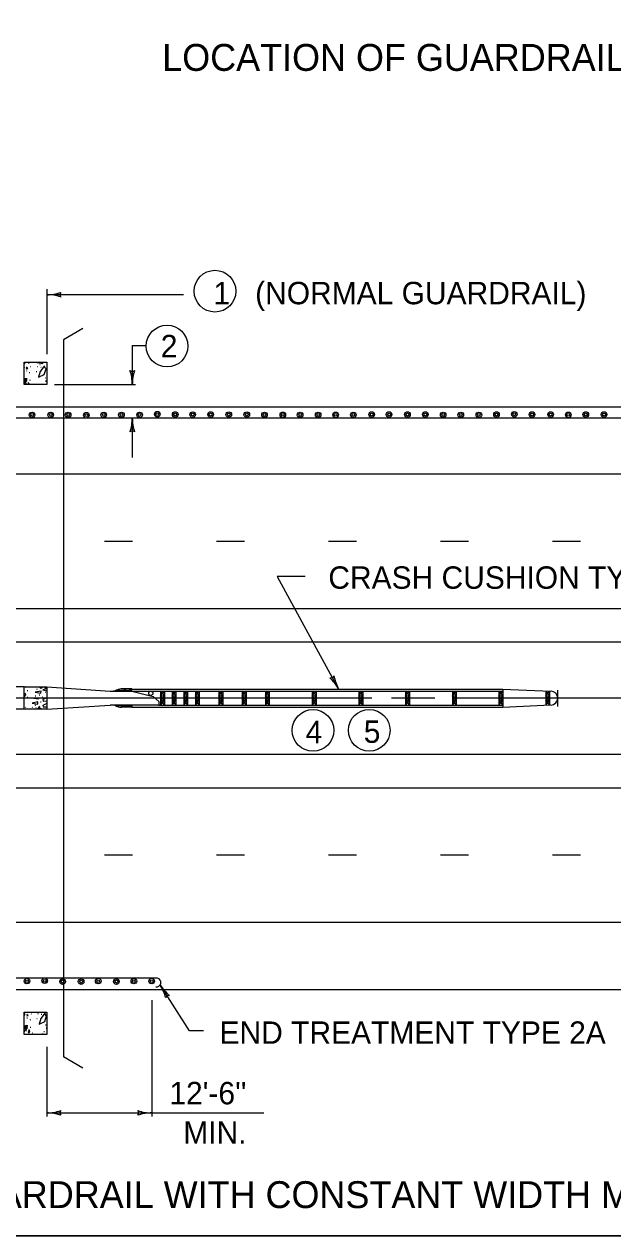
# Model space of a CAD drawing. Extents: x 1007 to 1035.5, y 1000.5 to 1021.5.
# Drawn here: x 1013.73 to 1018.98, y 1000.5 to 1011.31 of the extents above; entities that cross this region are included whole.
import ezdxf

# ---------------------------------------------------------------- set-up
doc = ezdxf.new("R2010")
doc.units = 0
for name, color, linetype in [('1', 7, 'Continuous'), ('10', 7, 'Continuous'), ('11', 7, 'Continuous')]:
    doc.layers.add(name, color=color, linetype=linetype)

msp = doc.modelspace()

# ---------------------------------------------------------------- linework, layer by layer
at = {"layer": '1'}
for p, q in [((1013.932, 1008.947), (1013.932, 1008.367)), ((1013.932, 1008.899), (1015.152, 1008.899)), ((1014.255, 1008.597), (1014.082, 1008.497)), ((1014.082, 1008.497), (1014.082, 1002.096)), ((1014.696, 1008.445), (1014.696, 1008.097)), ((1014.696, 1008.445), (1014.821, 1008.445)), ((1014.001, 1008.097), (1014.724, 1008.097)), ((1007.447, 1007.899), (1026.132, 1007.899)), ((1012.318, 1007.799), (1020.182, 1007.799)), ((1014.696, 1007.799), (1014.696, 1007.446)), ((1007.447, 1007.299), (1026.132, 1007.299)), ((1014.447, 1006.699), (1014.697, 1006.699)), ((1015.447, 1006.699), (1015.697, 1006.699)), ((1016.447, 1006.699), (1016.697, 1006.699)), ((1017.447, 1006.699), (1017.697, 1006.699)), ((1018.447, 1006.699), (1018.697, 1006.699)), ((1016.238, 1006.384), (1015.988, 1006.384)), ((1015.988, 1006.384), (1016.538, 1005.379)), ((1007.447, 1006.099), (1026.132, 1006.099)), ((1007.447, 1005.799), (1026.132, 1005.799)), ((1013.732, 1005.399), (1013.531, 1005.399)), ((1013.932, 1005.399), (1013.932, 1005.199)), ((1013.932, 1005.399), (1014.498, 1005.361)), ((1014.486, 1005.361), (1014.487, 1005.36)), ((1014.498, 1005.361), (1014.693, 1005.361)), ((1014.693, 1005.361), (1014.526, 1005.361)), ((1014.693, 1005.367), (1014.576, 1005.367)), ((1014.693, 1005.38), (1014.598, 1005.38)), ((1014.635, 1005.373), (1014.623, 1005.373)), ((1014.635, 1005.368), (1014.623, 1005.368)), ((1014.682, 1005.373), (1014.67, 1005.373)), ((1014.682, 1005.368), (1014.67, 1005.368)), ((1014.693, 1005.361), (1014.693, 1005.38)), ((1014.693, 1005.379), (1018.003, 1005.379)), ((1014.693, 1005.361), (1014.882, 1005.314)), ((1014.693, 1005.361), (1018.003, 1005.361)), ((1014.838, 1005.325), (1014.839, 1005.324)), ((1014.948, 1005.361), (1014.948, 1005.319)), ((1014.948, 1005.361), (1014.982, 1005.319)), ((1014.948, 1005.319), (1014.982, 1005.361)), ((1014.948, 1005.319), (1014.982, 1005.319)), ((1014.948, 1005.319), (1014.948, 1005.278)), ((1014.982, 1005.319), (1014.948, 1005.278)), ((1014.982, 1005.278), (1014.948, 1005.319)), ((1014.982, 1005.361), (1014.982, 1005.319)), ((1014.982, 1005.319), (1014.982, 1005.278)), ((1015.053, 1005.361), (1015.053, 1005.319)), ((1015.053, 1005.361), (1015.086, 1005.319)), ((1015.053, 1005.319), (1015.086, 1005.361)), ((1015.053, 1005.319), (1015.086, 1005.319)), ((1015.053, 1005.319), (1015.053, 1005.278)), ((1015.086, 1005.319), (1015.053, 1005.278)), ((1015.086, 1005.278), (1015.053, 1005.319)), ((1015.086, 1005.361), (1015.086, 1005.319)), ((1015.086, 1005.319), (1015.086, 1005.278)), ((1015.157, 1005.361), (1015.157, 1005.319)), ((1015.157, 1005.361), (1015.19, 1005.319)), ((1015.157, 1005.319), (1015.19, 1005.361)), ((1015.157, 1005.319), (1015.19, 1005.319)), ((1015.157, 1005.319), (1015.157, 1005.278)), ((1015.19, 1005.319), (1015.157, 1005.278)), ((1015.19, 1005.278), (1015.157, 1005.319)), ((1015.19, 1005.361), (1015.19, 1005.319)), ((1015.19, 1005.319), (1015.19, 1005.278)), ((1015.261, 1005.361), (1015.261, 1005.319)), ((1015.261, 1005.361), (1015.294, 1005.319)), ((1015.261, 1005.319), (1015.294, 1005.361)), ((1015.261, 1005.319), (1015.294, 1005.319)), ((1015.261, 1005.319), (1015.261, 1005.278)), ((1015.294, 1005.319), (1015.261, 1005.278)), ((1015.294, 1005.278), (1015.261, 1005.319)), ((1015.294, 1005.361), (1015.294, 1005.319)), ((1015.294, 1005.319), (1015.294, 1005.278)), ((1015.469, 1005.361), (1015.469, 1005.319)), ((1015.469, 1005.361), (1015.503, 1005.319)), ((1015.469, 1005.319), (1015.503, 1005.361)), ((1015.469, 1005.319), (1015.503, 1005.319)), ((1015.469, 1005.319), (1015.469, 1005.278)), ((1015.503, 1005.319), (1015.469, 1005.278)), ((1015.503, 1005.278), (1015.469, 1005.319)), ((1015.503, 1005.361), (1015.503, 1005.319)), ((1015.503, 1005.319), (1015.503, 1005.278)), ((1015.678, 1005.361), (1015.678, 1005.319)), ((1015.678, 1005.361), (1015.711, 1005.319)), ((1015.678, 1005.319), (1015.711, 1005.361)), ((1015.678, 1005.319), (1015.711, 1005.319)), ((1015.678, 1005.319), (1015.678, 1005.278)), ((1015.711, 1005.319), (1015.678, 1005.278)), ((1015.711, 1005.278), (1015.678, 1005.319)), ((1015.711, 1005.361), (1015.711, 1005.319)), ((1015.711, 1005.319), (1015.711, 1005.278)), ((1015.886, 1005.361), (1015.886, 1005.319)), ((1015.886, 1005.361), (1015.919, 1005.319)), ((1015.886, 1005.319), (1015.919, 1005.361)), ((1015.886, 1005.319), (1015.919, 1005.319)), ((1015.886, 1005.319), (1015.886, 1005.278)), ((1015.919, 1005.319), (1015.886, 1005.278)), ((1015.919, 1005.278), (1015.886, 1005.319)), ((1015.919, 1005.361), (1015.919, 1005.319)), ((1015.919, 1005.319), (1015.919, 1005.278)), ((1016.303, 1005.361), (1016.303, 1005.319)), ((1016.303, 1005.361), (1016.336, 1005.319)), ((1016.303, 1005.319), (1016.336, 1005.361)), ((1016.303, 1005.319), (1016.336, 1005.319)), ((1016.303, 1005.319), (1016.303, 1005.278)), ((1016.336, 1005.319), (1016.303, 1005.278)), ((1016.336, 1005.278), (1016.303, 1005.319)), ((1016.336, 1005.361), (1016.336, 1005.319)), ((1016.336, 1005.319), (1016.336, 1005.278)), ((1016.719, 1005.361), (1016.719, 1005.319)), ((1016.719, 1005.361), (1016.753, 1005.319)), ((1016.719, 1005.319), (1016.753, 1005.361)), ((1016.719, 1005.319), (1016.753, 1005.319)), ((1016.719, 1005.319), (1016.719, 1005.278)), ((1016.753, 1005.319), (1016.719, 1005.278)), ((1016.753, 1005.278), (1016.719, 1005.319)), ((1016.753, 1005.361), (1016.753, 1005.319)), ((1016.753, 1005.319), (1016.753, 1005.278)), ((1017.136, 1005.361), (1017.136, 1005.319)), ((1017.136, 1005.361), (1017.169, 1005.319)), ((1017.136, 1005.319), (1017.169, 1005.361)), ((1017.136, 1005.319), (1017.169, 1005.319)), ((1017.136, 1005.319), (1017.136, 1005.278)), ((1017.169, 1005.319), (1017.136, 1005.278)), ((1017.169, 1005.278), (1017.136, 1005.319)), ((1017.169, 1005.361), (1017.169, 1005.319)), ((1017.169, 1005.319), (1017.169, 1005.278)), ((1017.553, 1005.361), (1017.553, 1005.319)), ((1017.553, 1005.361), (1017.586, 1005.319)), ((1017.553, 1005.319), (1017.586, 1005.361)), ((1017.553, 1005.319), (1017.586, 1005.319)), ((1017.553, 1005.319), (1017.553, 1005.278)), ((1017.586, 1005.319), (1017.553, 1005.278)), ((1017.586, 1005.278), (1017.553, 1005.319)), ((1017.586, 1005.361), (1017.586, 1005.319)), ((1017.586, 1005.319), (1017.586, 1005.278)), ((1017.969, 1005.361), (1017.969, 1005.319)), ((1017.969, 1005.361), (1018.003, 1005.319)), ((1017.969, 1005.319), (1018.003, 1005.361)), ((1017.969, 1005.319), (1018.003, 1005.319)), ((1017.969, 1005.319), (1017.969, 1005.278)), ((1018.003, 1005.319), (1017.969, 1005.278)), ((1018.003, 1005.278), (1017.969, 1005.319)), ((1018.003, 1005.379), (1018.003, 1005.361)), ((1018.003, 1005.379), (1018.433, 1005.36)), ((1018.003, 1005.361), (1018.003, 1005.321)), ((1018.003, 1005.361), (1018.003, 1005.319)), ((1018.003, 1005.321), (1018.003, 1005.276)), ((1018.003, 1005.319), (1018.003, 1005.278)), ((1018.387, 1005.361), (1018.387, 1005.319)), ((1018.387, 1005.361), (1018.42, 1005.319)), ((1018.387, 1005.319), (1018.42, 1005.361)), ((1018.387, 1005.319), (1018.42, 1005.319)), ((1018.387, 1005.319), (1018.387, 1005.278)), ((1018.42, 1005.319), (1018.387, 1005.278)), ((1018.42, 1005.278), (1018.387, 1005.319)), ((1018.42, 1005.361), (1018.42, 1005.319)), ((1018.42, 1005.319), (1018.42, 1005.278)), ((1018.495, 1005.222), (1018.495, 1005.37)), ((1016.835, 1005.299), (1012.425, 1005.299)), ((1013.932, 1005.199), (1014.498, 1005.236)), ((1014.471, 1005.235), (1014.471, 1005.234)), ((1014.932, 1005.236), (1014.498, 1005.236)), ((1014.693, 1005.236), (1014.526, 1005.236)), ((1014.546, 1005.235), (1014.546, 1005.234)), ((1014.693, 1005.23), (1014.576, 1005.23)), ((1014.693, 1005.217), (1014.598, 1005.217)), ((1014.635, 1005.229), (1014.623, 1005.229)), ((1014.635, 1005.224), (1014.623, 1005.224)), ((1014.682, 1005.229), (1014.67, 1005.229)), ((1014.682, 1005.224), (1014.67, 1005.224)), ((1014.693, 1005.236), (1014.693, 1005.217)), ((1014.693, 1005.218), (1018.003, 1005.218)), ((1014.882, 1005.314), (1014.932, 1005.269)), ((1014.932, 1005.269), (1014.932, 1005.236)), ((1014.932, 1005.236), (1018.003, 1005.236)), ((1014.948, 1005.278), (1014.982, 1005.278)), ((1014.948, 1005.278), (1014.948, 1005.236)), ((1014.948, 1005.278), (1014.982, 1005.236)), ((1014.948, 1005.236), (1014.982, 1005.278)), ((1014.982, 1005.278), (1014.982, 1005.236)), ((1015.053, 1005.278), (1015.086, 1005.278)), ((1015.053, 1005.278), (1015.053, 1005.236)), ((1015.053, 1005.278), (1015.086, 1005.236)), ((1015.053, 1005.236), (1015.086, 1005.278)), ((1015.086, 1005.278), (1015.086, 1005.236)), ((1015.157, 1005.278), (1015.19, 1005.278)), ((1015.157, 1005.278), (1015.157, 1005.236)), ((1015.157, 1005.278), (1015.19, 1005.236)), ((1015.157, 1005.236), (1015.19, 1005.278)), ((1015.19, 1005.278), (1015.19, 1005.236)), ((1015.261, 1005.278), (1015.294, 1005.278)), ((1015.261, 1005.278), (1015.261, 1005.236)), ((1015.261, 1005.278), (1015.294, 1005.236)), ((1015.261, 1005.236), (1015.294, 1005.278)), ((1015.294, 1005.278), (1015.294, 1005.236)), ((1015.469, 1005.278), (1015.503, 1005.278)), ((1015.469, 1005.278), (1015.469, 1005.236)), ((1015.469, 1005.278), (1015.503, 1005.236)), ((1015.469, 1005.236), (1015.503, 1005.278)), ((1015.503, 1005.278), (1015.503, 1005.236)), ((1015.678, 1005.278), (1015.711, 1005.278)), ((1015.678, 1005.278), (1015.678, 1005.236)), ((1015.678, 1005.278), (1015.711, 1005.236)), ((1015.678, 1005.236), (1015.711, 1005.278)), ((1015.711, 1005.278), (1015.711, 1005.236)), ((1015.886, 1005.278), (1015.919, 1005.278)), ((1015.886, 1005.278), (1015.886, 1005.236)), ((1015.886, 1005.278), (1015.919, 1005.236)), ((1015.886, 1005.236), (1015.919, 1005.278)), ((1015.919, 1005.278), (1015.919, 1005.236)), ((1016.303, 1005.278), (1016.336, 1005.278)), ((1016.303, 1005.278), (1016.303, 1005.236)), ((1016.303, 1005.278), (1016.336, 1005.236)), ((1016.303, 1005.236), (1016.336, 1005.278)), ((1016.336, 1005.278), (1016.336, 1005.236)), ((1016.719, 1005.278), (1016.753, 1005.278)), ((1016.719, 1005.278), (1016.719, 1005.236)), ((1016.719, 1005.278), (1016.753, 1005.236)), ((1016.719, 1005.236), (1016.753, 1005.278)), ((1016.753, 1005.278), (1016.753, 1005.236)), ((1017.397, 1005.299), (1017.011, 1005.299)), ((1017.136, 1005.278), (1017.169, 1005.278)), ((1017.136, 1005.278), (1017.136, 1005.236)), ((1017.136, 1005.278), (1017.169, 1005.236)), ((1017.136, 1005.236), (1017.169, 1005.278)), ((1017.169, 1005.278), (1017.169, 1005.236)), ((1017.553, 1005.278), (1017.586, 1005.278)), ((1017.553, 1005.278), (1017.553, 1005.236)), ((1017.553, 1005.278), (1017.586, 1005.236)), ((1017.553, 1005.236), (1017.586, 1005.278)), ((1019.279, 1005.299), (1017.557, 1005.299)), ((1017.586, 1005.278), (1017.586, 1005.236)), ((1017.969, 1005.278), (1018.003, 1005.278)), ((1017.969, 1005.278), (1017.969, 1005.236)), ((1017.969, 1005.278), (1018.003, 1005.236)), ((1017.969, 1005.236), (1018.003, 1005.278)), ((1017.986, 1005.299), (1018.003, 1005.276)), ((1018.003, 1005.278), (1018.003, 1005.236)), ((1018.003, 1005.276), (1018.003, 1005.236)), ((1018.003, 1005.218), (1018.433, 1005.237)), ((1018.003, 1005.236), (1018.003, 1005.218)), ((1018.387, 1005.276), (1018.404, 1005.299)), ((1018.387, 1005.278), (1018.42, 1005.278)), ((1018.387, 1005.278), (1018.387, 1005.236)), ((1018.387, 1005.278), (1018.42, 1005.236)), ((1018.387, 1005.236), (1018.42, 1005.278)), ((1018.42, 1005.278), (1018.42, 1005.236)), ((1013.732, 1005.199), (1013.531, 1005.199)), ((1007.447, 1004.799), (1026.132, 1004.799)), ((1007.447, 1004.499), (1026.132, 1004.499)), ((1014.447, 1003.899), (1014.697, 1003.899)), ((1015.447, 1003.899), (1015.697, 1003.899)), ((1016.447, 1003.899), (1016.697, 1003.899)), ((1017.447, 1003.899), (1017.697, 1003.899)), ((1018.447, 1003.899), (1018.697, 1003.899)), ((1007.447, 1003.299), (1026.132, 1003.299)), ((1014.921, 1002.8), (1007.447, 1002.8)), ((1015.208, 1002.329), (1014.944, 1002.739)), ((1007.447, 1002.699), (1026.132, 1002.699)), ((1014.87, 1002.602), (1014.87, 1001.565)), ((1015.333, 1002.329), (1015.208, 1002.329)), ((1013.932, 1002.186), (1013.932, 1001.565)), ((1014.255, 1001.996), (1014.082, 1002.096)), ((1013.932, 1001.596), (1015.869, 1001.596))]:
    msp.add_line(p, q, dxfattribs=at)
for points in [[(1013.732, 1008.297), (1013.932, 1008.297), (1013.932, 1008.097), (1013.732, 1008.097)], [(1013.932, 1005.199), (1013.732, 1005.199), (1013.732, 1005.399), (1013.932, 1005.399)], [(1013.732, 1002.496), (1013.932, 1002.496), (1013.932, 1002.296), (1013.732, 1002.296)]]:
    msp.add_lwpolyline(points, close=True, dxfattribs=at)
for points in [[(1013.739, 1008.285), (1013.732, 1008.285)], [(1013.732, 1008.281), (1013.738, 1008.284)], [(1013.734, 1008.247), (1013.732, 1008.256)], [(1013.732, 1008.246), (1013.734, 1008.247)], [(1013.756, 1008.25), (1013.75, 1008.237), (1013.762, 1008.24), (1013.751, 1008.254)], [(1013.775, 1008.285), (1013.77, 1008.284)], [(1013.79, 1008.254), (1013.787, 1008.256)], [(1013.865, 1008.297), (1013.845, 1008.293)], [(1013.845, 1008.293), (1013.896, 1008.284)], [(1013.85, 1008.254), (1013.846, 1008.254)], [(1013.913, 1008.264), (1013.874, 1008.213), (1013.859, 1008.163), (1013.91, 1008.187), (1013.927, 1008.238), (1013.912, 1008.251)], [(1013.875, 1008.273), (1013.871, 1008.272)], [(1013.883, 1008.249), (1013.879, 1008.249)], [(1013.896, 1008.284), (1013.896, 1008.297)], [(1013.738, 1008.148), (1013.732, 1008.145)], [(1013.754, 1008.145), (1013.732, 1008.131)], [(1013.732, 1008.124), (1013.754, 1008.133)], [(1013.732, 1008.101), (1013.756, 1008.131)], [(1013.758, 1008.148), (1013.738, 1008.148)], [(1013.754, 1008.133), (1013.749, 1008.152)], [(1013.756, 1008.131), (1013.75, 1008.149)], [(1013.755, 1008.218), (1013.751, 1008.217)], [(1013.781, 1008.202), (1013.775, 1008.2)], [(1013.784, 1008.135), (1013.779, 1008.134)], [(1013.844, 1008.211), (1013.839, 1008.211)], [(1013.921, 1008.155), (1013.917, 1008.154)], [(1013.932, 1008.128), (1013.921, 1008.128)], [(1013.921, 1008.128), (1013.932, 1008.124)], [(1013.751, 1008.103), (1013.747, 1008.103)], [(1013.766, 1008.106), (1013.763, 1008.097)], [(1013.777, 1008.1), (1013.767, 1008.116)], [(1013.776, 1008.097), (1013.777, 1008.1)], [(1013.734, 1005.342), (1013.732, 1005.341)], [(1013.733, 1005.313), (1013.745, 1005.328)], [(1013.745, 1005.328), (1013.74, 1005.341)], [(1013.748, 1005.399), (1013.746, 1005.398)], [(1013.762, 1005.363), (1013.758, 1005.363)], [(1013.882, 1005.361), (1013.83, 1005.35), (1013.881, 1005.341), (1013.882, 1005.361)], [(1013.834, 1005.316), (1013.83, 1005.316)], [(1013.846, 1005.377), (1013.841, 1005.376)], [(1013.87, 1005.324), (1013.866, 1005.324)], [(1013.874, 1005.399), (1013.872, 1005.392)], [(1013.872, 1005.392), (1013.876, 1005.386)], [(1013.876, 1005.386), (1013.89, 1005.39)], [(1013.89, 1005.39), (1013.89, 1005.399)], [(1013.932, 1005.382), (1013.897, 1005.371)], [(1013.897, 1005.371), (1013.932, 1005.363)], [(1013.92, 1005.399), (1013.915, 1005.387)], [(1013.915, 1005.387), (1013.928, 1005.39)], [(1013.928, 1005.39), (1013.92, 1005.399)], [(1013.925, 1005.349), (1013.921, 1005.349)], [(1013.732, 1005.313), (1013.733, 1005.313)], [(1013.735, 1005.277), (1013.732, 1005.277)], [(1013.746, 1005.215), (1013.743, 1005.217)], [(1013.763, 1005.305), (1013.759, 1005.304)], [(1013.853, 1005.265), (1013.801, 1005.254), (1013.852, 1005.245), (1013.853, 1005.266)], [(1013.806, 1005.216), (1013.802, 1005.215)], [(1013.867, 1005.295), (1013.817, 1005.298), (1013.859, 1005.292)], [(1013.831, 1005.234), (1013.827, 1005.233)], [(1013.839, 1005.21), (1013.835, 1005.21)], [(1013.869, 1005.225), (1013.849, 1005.199)], [(1013.883, 1005.199), (1013.868, 1005.212)], [(1013.882, 1005.263), (1013.878, 1005.262)], [(1013.894, 1005.308), (1013.89, 1005.308)], [(1013.932, 1005.301), (1013.897, 1005.285)], [(1013.897, 1005.285), (1013.901, 1005.271)], [(1013.932, 1005.249), (1013.897, 1005.233)], [(1013.897, 1005.233), (1013.901, 1005.219)], [(1013.901, 1005.271), (1013.932, 1005.274)], [(1013.901, 1005.219), (1013.932, 1005.221)], [(1013.883, 1005.199), (1013.883, 1005.199)], [(1013.732, 1002.467), (1013.738, 1002.472)], [(1013.738, 1002.472), (1013.734, 1002.496)], [(1013.761, 1002.476), (1013.754, 1002.462), (1013.767, 1002.466), (1013.755, 1002.479)], [(1013.76, 1002.443), (1013.755, 1002.443)], [(1013.786, 1002.428), (1013.78, 1002.425)], [(1013.795, 1002.479), (1013.792, 1002.481)], [(1013.848, 1002.437), (1013.844, 1002.436)], [(1013.855, 1002.48), (1013.851, 1002.479)], [(1013.918, 1002.489), (1013.879, 1002.439), (1013.864, 1002.388), (1013.914, 1002.413), (1013.931, 1002.463), (1013.917, 1002.477)], [(1013.888, 1002.475), (1013.883, 1002.474)], [(1013.743, 1002.373), (1013.732, 1002.369)], [(1013.759, 1002.37), (1013.732, 1002.353)], [(1013.732, 1002.348), (1013.759, 1002.358)], [(1013.732, 1002.32), (1013.761, 1002.356)], [(1013.735, 1002.297), (1013.732, 1002.297)], [(1013.733, 1002.296), (1013.732, 1002.297)], [(1013.763, 1002.373), (1013.743, 1002.373)], [(1013.756, 1002.329), (1013.752, 1002.328)], [(1013.759, 1002.358), (1013.753, 1002.378)], [(1013.761, 1002.356), (1013.754, 1002.374)], [(1013.771, 1002.332), (1013.765, 1002.314), (1013.777, 1002.314), (1013.782, 1002.325), (1013.772, 1002.341)], [(1013.789, 1002.36), (1013.784, 1002.36)], [(1013.784, 1002.297), (1013.784, 1002.296)], [(1013.808, 1002.309), (1013.804, 1002.309)], [(1013.902, 1002.296), (1013.895, 1002.302)], [(1013.911, 1002.32), (1013.907, 1002.319)], [(1013.926, 1002.38), (1013.921, 1002.38)], [(1013.932, 1002.353), (1013.926, 1002.353)], [(1013.926, 1002.353), (1013.932, 1002.351)], [(1013.932, 1002.321), (1013.929, 1002.32)]]:
    msp.add_lwpolyline(points, dxfattribs=at)
for centre, radius in [((1015.434, 1008.93), 0.186), ((1015.006, 1008.44), 0.186), ((1013.801, 1007.825), 0.025), ((1013.801, 1007.825), 0.0125), ((1013.968, 1007.825), 0.025), ((1013.968, 1007.825), 0.0125), ((1014.123, 1007.825), 0.025), ((1014.123, 1007.825), 0.0125), ((1014.286, 1007.823), 0.025), ((1014.286, 1007.823), 0.0125), ((1014.441, 1007.825), 0.025), ((1014.441, 1007.825), 0.0125), ((1014.599, 1007.825), 0.025), ((1014.599, 1007.825), 0.0125), ((1014.761, 1007.825), 0.025), ((1014.761, 1007.825), 0.0125), ((1014.919, 1007.832), 0.025), ((1014.919, 1007.832), 0.0125), ((1015.079, 1007.829), 0.025), ((1015.079, 1007.829), 0.0125), ((1015.235, 1007.828), 0.025), ((1015.235, 1007.828), 0.0125), ((1015.395, 1007.829), 0.025), ((1015.395, 1007.829), 0.0125), ((1015.557, 1007.828), 0.025), ((1015.557, 1007.828), 0.0125), ((1015.718, 1007.828), 0.025), ((1015.718, 1007.828), 0.0125), ((1015.876, 1007.825), 0.025), ((1015.876, 1007.825), 0.0125), ((1016.04, 1007.826), 0.025), ((1016.04, 1007.826), 0.0125), ((1016.194, 1007.825), 0.025), ((1016.194, 1007.825), 0.0125), ((1016.355, 1007.825), 0.025), ((1016.355, 1007.825), 0.0125), ((1016.511, 1007.826), 0.025), ((1016.511, 1007.826), 0.0125), ((1016.669, 1007.825), 0.025), ((1016.669, 1007.825), 0.0125), ((1016.833, 1007.829), 0.025), ((1016.833, 1007.829), 0.0125), ((1016.988, 1007.829), 0.025), ((1016.988, 1007.829), 0.0125), ((1017.152, 1007.829), 0.025), ((1017.152, 1007.829), 0.0125), ((1017.312, 1007.829), 0.025), ((1017.312, 1007.829), 0.0125), ((1017.471, 1007.825), 0.025), ((1017.471, 1007.825), 0.0125), ((1017.628, 1007.825), 0.025), ((1017.628, 1007.825), 0.0125), ((1017.79, 1007.825), 0.025), ((1017.79, 1007.825), 0.0125), ((1017.947, 1007.829), 0.025), ((1017.947, 1007.829), 0.0125), ((1018.106, 1007.831), 0.025), ((1018.106, 1007.831), 0.0125), ((1018.264, 1007.829), 0.025), ((1018.264, 1007.829), 0.0125), ((1018.43, 1007.829), 0.025), ((1018.43, 1007.829), 0.0125), ((1018.588, 1007.826), 0.025), ((1018.588, 1007.826), 0.0125), ((1018.744, 1007.829), 0.025), ((1018.744, 1007.829), 0.0125), ((1018.907, 1007.829), 0.025), ((1018.907, 1007.829), 0.0125), ((1014.861, 1005.341), 0.0184), ((1016.309, 1005.01), 0.186), ((1016.811, 1005.011), 0.186), ((1013.756, 1002.773), 0.025), ((1013.756, 1002.773), 0.0125), ((1013.914, 1002.776), 0.025), ((1013.914, 1002.776), 0.0125), ((1014.074, 1002.768), 0.025), ((1014.074, 1002.768), 0.0125), ((1014.239, 1002.768), 0.025), ((1014.239, 1002.768), 0.0125), ((1014.392, 1002.773), 0.025), ((1014.392, 1002.773), 0.0125), ((1014.554, 1002.768), 0.025), ((1014.554, 1002.768), 0.0125), ((1014.71, 1002.773), 0.025), ((1014.71, 1002.773), 0.0125), ((1014.869, 1002.773), 0.025), ((1014.869, 1002.773), 0.0125)]:
    msp.add_circle(centre, radius, dxfattribs=at)
for centre, radius, start, end in [((1013.932, 1009.289), 0.391, 270, 288.6688), ((1013.932, 1009.289), 0.391, 269.9878, 270), ((1013.932, 1008.508), 0.391, 71.3472, 89.9939), ((1014.081, 1008.898), 0.0313, 138.7746, 220.8913), ((1014.696, 1008.246), 0.0313, 228.7746, 310.8913), ((1014.305, 1008.097), 0.391, 0, 18.6688), ((1015.087, 1008.097), 0.391, 161.3472, 179.9939), ((1014.305, 1008.097), 0.391, 359.9878, 0), ((1014.305, 1007.799), 0.391, 341.3472, 359.9939), ((1015.087, 1007.799), 0.391, 180, 198.6688), ((1015.087, 1007.799), 0.391, 179.9878, 180), ((1014.696, 1007.65), 0.0313, 48.7746, 130.8913), ((1016.467, 1005.509), 0.0313, 257.431, 339.5476), ((1016.195, 1005.191), 0.391, 28.6564, 47.3251), ((1016.881, 1005.566), 0.391, 190.0035, 208.6502), ((1014.599, 1005.288), 0.0921, 90.0977, 127.2014), ((1014.598, 1005.13), 0.237, 95.3757, 103.549), ((1014.623, 1005.37), 0.00252, 90, 270), ((1014.635, 1005.37), 0.00252, 270, 90), ((1014.67, 1005.37), 0.00252, 90, 270), ((1014.682, 1005.37), 0.00252, 270, 90), ((1016.195, 1005.191), 0.391, 28.6441, 28.6564), ((1018.431, 1005.298), 0.062, 272.4342, 87.5658), ((1014.599, 1005.309), 0.0921, 232.7986, 269.9023), ((1014.598, 1005.466), 0.237, 256.451, 264.6243), ((1014.623, 1005.227), 0.00252, 90, 270), ((1014.635, 1005.227), 0.00252, 270, 90), ((1014.67, 1005.227), 0.00252, 90, 270), ((1014.682, 1005.227), 0.00252, 270, 90), ((1014.911, 1002.761), 0.04, 260.7731, 74.7056), ((1015.273, 1002.95), 0.391, 212.8017, 231.4705), ((1014.615, 1002.527), 0.391, 14.1489, 32.7956), ((1015.273, 1002.95), 0.391, 212.7895, 212.8017), ((1015.024, 1002.614), 0.0313, 81.5763, 163.693), ((1013.932, 1001.987), 0.391, 270, 288.6688), ((1013.932, 1001.205), 0.391, 71.3472, 89.9939), ((1013.932, 1001.987), 0.391, 269.9878, 270), ((1014.081, 1001.596), 0.0313, 138.7746, 220.8913), ((1014.721, 1001.596), 0.0313, 318.7746, 40.8913), ((1014.87, 1001.987), 0.391, 251.3472, 269.9939), ((1014.87, 1001.205), 0.391, 90, 108.6688), ((1014.87, 1001.205), 0.391, 89.9878, 90)]:
    msp.add_arc(centre, radius, start, end, dxfattribs=at)
at = {"layer": '10'}
msp.add_line((1035.5, 1000.5), (1007, 1000.5), dxfattribs=at)
at = {"layer": '11'}
msp.add_lwpolyline([(1007, 1000.5), (1035.5, 1000.5), (1035.5, 1021.5), (1007, 1021.5)], close=True, dxfattribs=at)

# ---------------------------------------------------------------- texts
at = {"layer": '1'}
for s, height, p in [('LOCATION OF GUARDRAIL WITH VARIABLE WIDTH MEDIAN', 0.24, (1014.963, 1010.896)), ('1   (NORMAL GUARDRAIL)', 0.2, (1015.421, 1008.813)), ('2', 0.2, (1014.95, 1008.34)), ('CRASH CUSHION TYPE IX', 0.2, (1016.446, 1006.274)), ('5', 0.2, (1016.762, 1004.899)), ('4', 0.2, (1016.243, 1004.896)), ('END TREATMENT TYPE 2A', 0.2, (1015.475, 1002.213)), ("12'-6''", 0.2, (1015.027, 1001.673)), ('MIN.', 0.2, (1015.151, 1001.321)), ('LOCATION OF GUARDRAIL WITH CONSTANT WIDTH MEDIAN', 0.24, (1010.75, 1000.747))]:
    msp.add_text(s, height=height, dxfattribs=at).set_placement(p)

doc.saveas('drawing.dxf')
